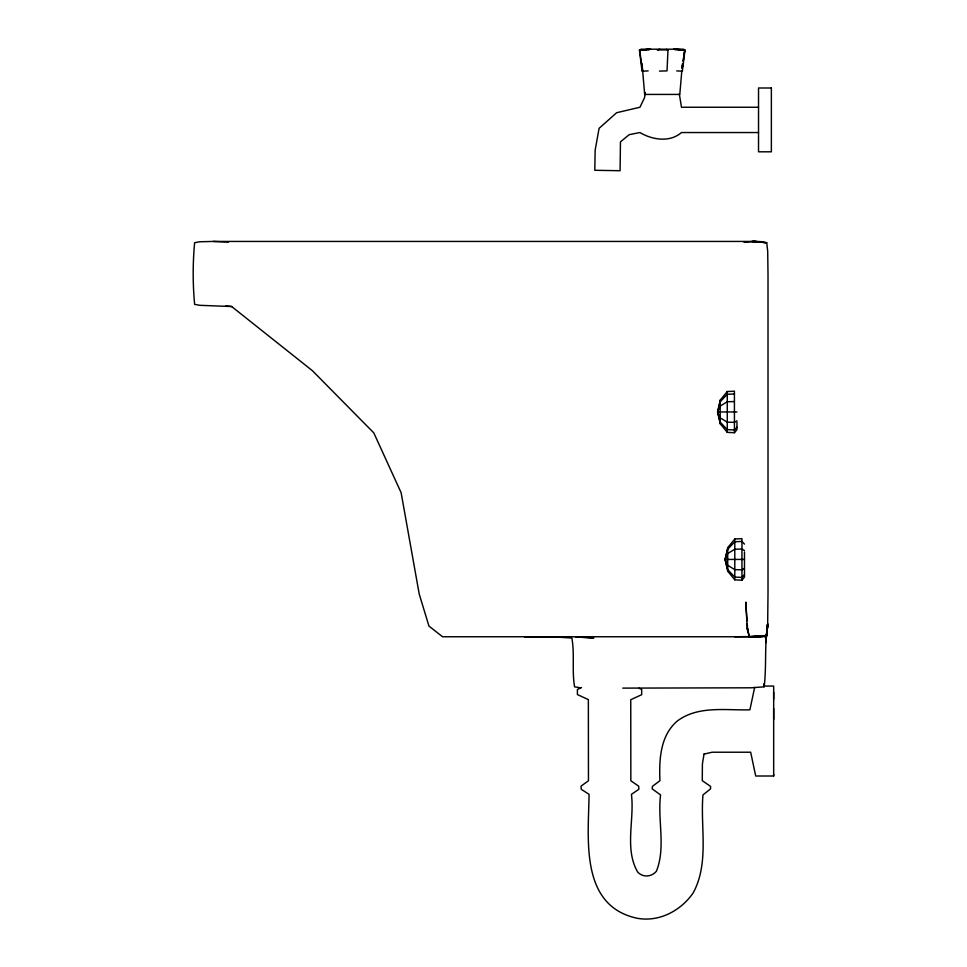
<?xml version="1.0" encoding="UTF-8"?>
<svg xmlns="http://www.w3.org/2000/svg" width="967" height="967" viewBox="0 0 967 967"><rect width="100%" height="100%" fill="white"/><g stroke="black" fill="none" stroke-linecap="round" stroke-linejoin="round"><path stroke-width="1.45" d="M705.233 753.825L712.123 752.217L750.67 752.217L755.711 776.005L773.673 776.005L773.673 686.05L763.592 686.05M773.673 719.388L773.673 708.533M773.673 699.226L773.673 692.07M764.945 637.265L766.807 635.416L767.665 624.198L768.016 592.783L768.016 274.821L767.701 251.384L766.734 242.717L754.889 241.436L213.284 241.436L199.782 241.762L194.633 242.717C192.711 263.145 192.711 283.935 194.633 304.351L199.782 305.318L231.681 306.539L312.45 370.736L373.794 432.878L401.124 492.699L419.219 594.064L428.949 626.084L442.572 636.757L758.466 636.757L766.734 635.476L767.701 624.162C764.377 644.929 766.662 666.045 764.172 686.836L750.948 687.803L622.736 688.117M666.517 49.377L667.992 49.897L667.025 70.893L659.47 71.099M763.87 683.778L764.063 686.727M766.807 635.416L767.713 624.15L765.743 642.572L767.677 624.186L766.589 635.621L753.595 636.757M681.795 71.087L679.801 94.428L644.663 94.428L642.052 63.786M682.17 66.711L682.424 63.786M767.665 624.198L765.743 642.572M684.962 50.151L674.168 49.293L684.962 50.151L682.364 71.171L676.707 70.905M682.146 68.415L682.738 64.221M683.137 61.429L683.729 57.234M684.128 54.43L684.721 50.236L683.137 49.909M682.194 68.125L682.823 63.653M683.246 60.667L684.721 50.236L683.959 50.308M645.388 92.578L644.518 97.715L639.961 107.252L616.644 112.716L599.081 128.345L595.14 150.296L594.802 170.289L620.077 170.724L620.463 141.859L629.239 134.655L639.961 132.539C652.266 139.937 669.938 142.657 681.481 132.539L758.527 132.539M754.647 687.452L749.896 709.826C725.721 710.491 698.476 705.427 677.504 720.838C660.171 735.452 659.035 759.675 659.941 780.671L652.411 786.389L652.193 788.891L660.57 794.934C657.403 819.883 665.997 847.43 656.388 871.279C651.528 876.96 643.031 877.806 637.712 872.101C624.162 848.845 634.654 819.605 631.427 794.342L638.849 789.302L638.679 786.159L630.847 780.768L630.75 699.721L641.689 694.681L641.689 689.483L638.957 688.226M736.963 427.269L734.424 429.928L727.281 429.638L720.197 422.156L717.599 411.954L720.197 400.169L727.281 391.538L734.424 391.188L734.424 432.72L727.281 432.37L720.197 423.739L717.599 411.954L720.197 401.752L727.281 394.27L734.424 393.98M744.481 574.736L741.943 577.408L734.799 577.106L727.716 569.636L725.129 559.422L727.716 547.636L734.799 539.006L741.943 538.667L741.943 580.188L734.799 579.837L727.716 571.207L725.129 559.422L727.716 549.22L734.799 541.75L741.943 541.447L744.481 544.107M704.459 754.333L704.109 753.631L702.405 763.93L702.272 780.671L710.6 786.389L710.515 788.891L702.949 794.934C700.229 827.256 709.44 863.06 693.146 892.964C680.72 910.817 659.264 922.228 637.313 918.299C579.378 905.958 588.504 838.449 589.072 794.342L581.227 789.302L581.022 786.159L588.456 780.768L588.359 699.612L577.408 694.572L577.408 689.483L581.518 687.585M736.963 420.802L734.424 422.337L727.281 422.156L720.197 417.853L717.599 411.954L720.197 406.055L727.281 401.752L734.424 401.571M744.481 568.27L741.943 569.805L734.799 569.636L727.716 565.32L725.129 559.422L727.716 553.535L734.799 549.22L741.943 549.038L744.481 550.586M734.424 432.72L736.963 429.638L736.963 422.095M741.943 580.188L744.481 577.106L744.481 552.048M763.882 636.443L757.862 636.757L766.734 635.476M744.106 242.391L754.889 241.436M639.671 50.236L650.465 49.232L639.671 50.236L642.632 71.22L648.168 70.893M648.615 49.631L650.235 49.293L639.441 50.151L642.04 71.171L643.357 71.22M667.992 49.897L657.33 49.909L659.857 49.293M766.589 635.621L748.869 636.757L766.698 635.512L762.806 636.443L734.678 636.757M641.979 50.236L639.441 50.151M754.212 636.757L763.422 636.443M640.807 49.196L683.669 49.196M758.527 107.252L681.481 107.252L679.305 93.859M762.347 241.762L763.132 241.762L754.103 241.436L766.734 242.717L751.746 241.436L762.939 241.762M717.599 411.954L736.963 411.954M725.129 559.422L744.481 559.422M561.682 637.084L556.774 637.084L571.86 638.051C574.785 654.139 571.787 670.735 574.579 686.836L580.49 687.803M536.625 636.757L567.556 636.927M213.284 241.436L228.49 242.125M680.695 49.631L673.926 49.232L675.304 49.619M225.867 305.838L231.681 306.539M747.032 620.911L745.762 602.09L747.189 627.136L749.28 636.757L747.237 628.091L747.817 632.478L747.237 623.8M773.673 774.47L773.673 776.005M734.799 539.006L734.799 579.837M727.716 547.636L727.716 571.207M727.281 391.538L727.281 432.37M720.197 400.169L720.197 423.739M771.364 87.997L758.527 87.997L758.527 151.807L771.364 151.807L771.364 87.997M570.095 637.06L524.815 636.757L570.095 637.06M588.939 637.616L575.667 636.975L593.811 637.942L588.939 637.616"/></g></svg>
